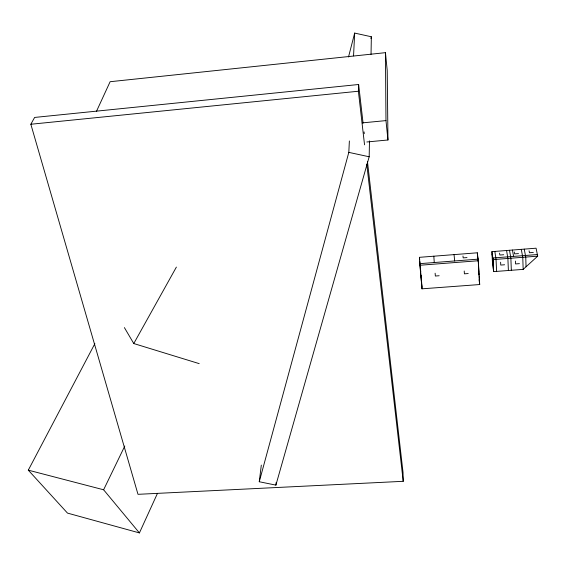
<?xml version="1.0" encoding="UTF-8"?>
<svg xmlns="http://www.w3.org/2000/svg" width="566" height="566" viewBox="0 0 566 566"><rect width="100%" height="100%" fill="white"/><g stroke="black" fill="none" stroke-linecap="round" stroke-linejoin="round"><path stroke-width="0.85" d="M261.315 465.103L259.263 481.744L275.89 485.126L369.181 156.775L369.471 140.892M371.034 54.414L371.353 36.762L354.67 33.083L348.507 57.003M364.546 144.832L358.384 91.239L358.639 84.497L34.625 117.438L30.84 124.251L137.991 494.323L403.225 481.312L403.027 472.391L367.476 161.72M259.263 481.744L348.812 152.374L349.371 140.976M353.552 55.892L354.67 33.083M275.89 485.126L276.166 482.487M370.9 38.467L371.353 36.762M94.862 343.654L28.3 470.162L67.488 513.1L139.413 532.917L157.348 493.637M96.531 111.219L110.122 81.716L385.453 52.666L387.229 70.594L387.958 139.993L366.832 141.974M139.413 532.917L103.613 489.781L124.796 446.022M199.204 363.634L133.774 343.541L176.38 267.095M523.161 269.388L537.7 256.157L536.066 248.198L491.918 251.651L492.512 263.593L493.672 271.616L523.161 269.388L522.772 257.311L521.293 249.351M30.84 124.251L358.384 91.239M362.254 122.893L385.977 120.6L385.453 52.666M419.441 257.325L477.308 252.797L478.32 260.742L479.699 284.542L421.988 288.823L419.441 257.325L419.675 259.928M467 257.587L463.186 257.884L462.981 256.002M503.705 254.735L499.856 255.033L499.566 253.151M518.484 253.589L514.621 253.886L514.289 251.997M533.321 252.436L529.443 252.733L529.076 250.844M537.367 254.551L492.845 257.997L493.439 269.996M419.838 265.256L478.32 260.742M491.918 251.651L493.078 259.603L537.7 256.157M504.61 264.775L500.754 265.065L500.62 262.2M519.418 263.643L515.548 263.933L515.442 261.06M439.138 275.741L435.36 276.031L435.127 273.215M468.209 273.541L464.403 273.831L464.219 271.001M348.812 152.374L369.181 156.775M28.3 470.162L103.613 489.781M124.393 327.608L133.774 343.541M524.243 249.125L525.75 257.077L526.047 266.756M512.456 250.045L513.56 256.398M509.513 250.278L510.865 258.23L511.339 270.279M506.577 250.505L507.893 258.457L508.388 270.506M494.847 251.424L496.035 259.377L496.608 271.397M492.038 254.056L492.965 260.41M492.519 259.723L492.795 261.619L492.639 258.485M477.449 255.188L478.256 261.549M478.518 272.586L478.822 274.998M479.091 279.696L479.699 284.542M358.639 84.497L363.061 123.105M364.065 131.885L364.263 133.64M366.768 164.161L403.225 481.312M385.977 120.6L387.958 139.993M454.059 254.615L454.661 260.954M419.838 261.662L420.227 266.006M420.545 269.473L420.786 272.076M421.097 275.55L421.415 279.017M421.903 287.195L419.753 263.657L478.114 259.143L478.475 265.305M433.825 256.2L434.263 262.532M478.56 266.812L479.034 274.991M479.119 276.456L479.494 282.915M478.553 269.466L478.687 271.786M477.308 252.797L477.654 258.683M421.656 282.37L421.988 288.823M493.078 259.603L493.672 271.616"/></g></svg>
